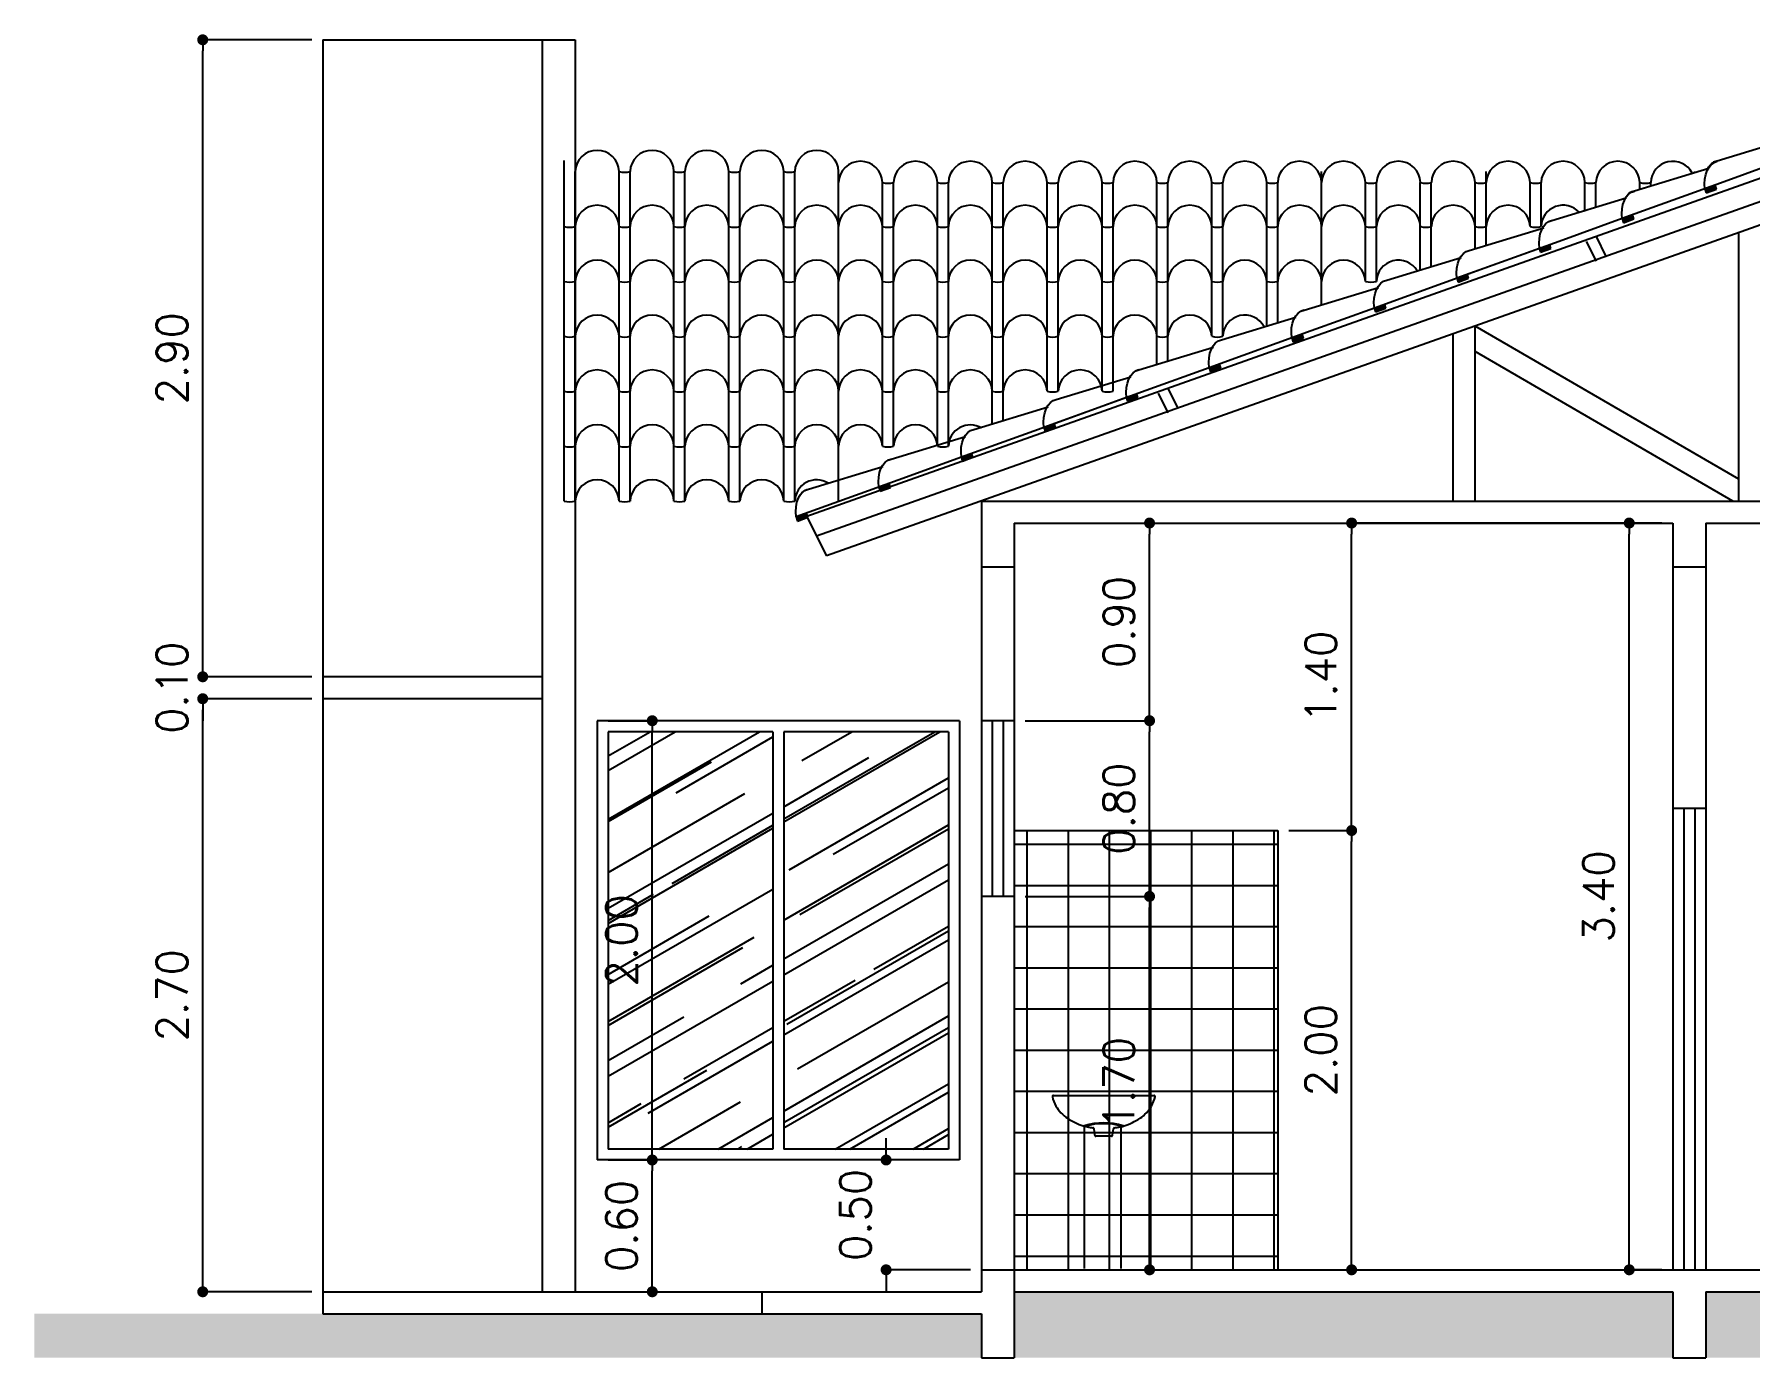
# Model space of a CAD drawing. Extents: x -410.3 to -320, y 119.3 to 190.5.
# Drawn here: x -335.46 to -327.65, y 127.6 to 133.62 of the extents above; entities that cross this region are included whole.
import ezdxf

# ---------------------------------------------------------------- set-up
doc = ezdxf.new("R2010")
doc.units = 0
doc.header["$MEASUREMENT"] = 0
doc.linetypes.add('HIDDEN', pattern=[0.375, 0.25, -0.125])
doc.layers.get('DEFPOINTS').update_dxf_attribs({"linetype": 'CONTINUOUS'})
for name, color, linetype in [('ACESSÓRIO', 2, 'CONTINUOUS'), ('ALVENARIA', 7, 'CONTINUOUS'), ('ALVENARIA1', 44, 'CONTINUOUS'), ('COBERTURA', 6, 'CONTINUOUS'), ('COTA', 1, 'CONTINUOUS'), ('HATCH', 30, 'CONTINUOUS'), ('JAPOR', 142, 'CONTINUOUS')]:
    doc.layers.add(name, color=color, linetype=linetype)
doc.styles.add('SIMPLEX', font='SIMPLEX.SHX')
doc.dimstyles.new('DIM75', dxfattribs={"dimtxt": 0.14, "dimasz": 0.05, "dimexe": 0.02, "dimexo": 0.05, "dimgap": 0.07, "dimtad": 1, "dimzin": 0, "dimdsep": 46, "dimtxsty": 'SIMPLEX', "dimblk1": 'DOT', "dimblk2": 'DOT', "dimsah": 1, "dimcen": 0.09, "dimadec": 0, "dimazin": 0, "dimtfac": 1, "dimtix": 1, "dimtofl": 0, "dimtmove": 2, "dimatfit": 3, "dimldrblk": 'DOT', "dimfxl": 1, "dimtolj": 1, "dimtzin": 0, "dimarcsym": 0})

# ---------------------------------------------------------------- blocks, each defined once
blk = doc.blocks.new('DOT')
at = {"layer": 'ALVENARIA', "color": 0, "linetype": 'ByBlock'}
blk.add_line((-0.5, 0), (-1, 0), dxfattribs=at)
at = {"layer": 'ALVENARIA', "color": 0, "linetype": 'ByBlock', "const_width": 0.5}
blk.add_lwpolyline([(-0.25, 0, 1), (0.25, 0, 1)], format="xyb", close=True, dxfattribs=at)
blk = doc.blocks.new('*D335')
at = {"layer": 'COTA', "color": 0, "linetype": 'ByBlock', "lineweight": -2}
for p, q in [((-330.9464, 129.6998), (-330.3601, 129.6998)), ((-330.3801, 128.0498), (-330.3801, 129.6498)), ((-330.9464, 127.9998), (-330.3601, 127.9998))]:
    blk.add_line(p, q, dxfattribs=at)
at = {"layer": 'DEFPOINTS', "color": 0, "linetype": 'ByBlock'}
for p in [(-330.9964, 129.6998), (-330.3801, 129.6998), (-330.9964, 127.9998)]:
    blk.add_point(p, dxfattribs=at)
at = {"layer": 'COTA', "color": 0, "linetype": 'ByBlock', "lineweight": -2, "xscale": 0.05, "yscale": 0.05, "zscale": 0.05}
for p, rotation in [((-330.3801, 129.6998), 90), ((-330.3801, 127.9998), 270)]:
    blk.add_blockref('DOT', p, dxfattribs=dict(at, rotation=rotation))
at = {"layer": 'COTA', "color": 0, "linetype": 'ByBlock', "insert": (-330.5201, 128.8498), "char_height": 0.14, "attachment_point": 5, "rotation": 90, "style": 'SIMPLEX'}
blk.add_mtext('\\A1;1.70', dxfattribs=at)
blk = doc.blocks.new('*D336')
at = {"layer": 'COTA', "color": 0, "linetype": 'ByBlock', "lineweight": -2}
for p, q in [((-330.9464, 130.4998), (-330.3601, 130.4998)), ((-330.3801, 129.7498), (-330.3801, 130.4498)), ((-330.9464, 129.6998), (-330.3601, 129.6998))]:
    blk.add_line(p, q, dxfattribs=at)
at = {"layer": 'DEFPOINTS', "color": 0, "linetype": 'ByBlock'}
for p in [(-330.9964, 130.4998), (-330.3801, 130.4998), (-330.9964, 129.6998)]:
    blk.add_point(p, dxfattribs=at)
at = {"layer": 'COTA', "color": 0, "linetype": 'ByBlock', "lineweight": -2, "xscale": 0.05, "yscale": 0.05, "zscale": 0.05}
for p, rotation in [((-330.3801, 130.4998), 90), ((-330.3801, 129.6998), 270)]:
    blk.add_blockref('DOT', p, dxfattribs=dict(at, rotation=rotation))
at = {"layer": 'COTA', "color": 0, "linetype": 'ByBlock', "insert": (-330.5201, 130.0998), "char_height": 0.14, "attachment_point": 5, "rotation": 90, "style": 'SIMPLEX'}
blk.add_mtext('\\A1;0.80', dxfattribs=at)
blk = doc.blocks.new('*D337')
at = {"layer": 'COTA', "color": 0, "linetype": 'ByBlock', "lineweight": -2}
for p, q in [((-330.9464, 131.3998), (-330.3601, 131.3998)), ((-330.3801, 130.5498), (-330.3801, 131.3498)), ((-330.9464, 130.4998), (-330.3601, 130.4998))]:
    blk.add_line(p, q, dxfattribs=at)
at = {"layer": 'DEFPOINTS', "color": 0, "linetype": 'ByBlock'}
for p in [(-330.9964, 131.3998), (-330.3801, 131.3998), (-330.9964, 130.4998)]:
    blk.add_point(p, dxfattribs=at)
at = {"layer": 'COTA', "color": 0, "linetype": 'ByBlock', "lineweight": -2, "xscale": 0.05, "yscale": 0.05, "zscale": 0.05}
for p, rotation in [((-330.3801, 131.3998), 90), ((-330.3801, 130.4998), 270)]:
    blk.add_blockref('DOT', p, dxfattribs=dict(at, rotation=rotation))
at = {"layer": 'COTA', "color": 0, "linetype": 'ByBlock', "insert": (-330.5201, 130.9498), "char_height": 0.14, "attachment_point": 5, "rotation": 90, "style": 'SIMPLEX'}
blk.add_mtext('\\A1;0.90', dxfattribs=at)
blk = doc.blocks.new('*D338')
at = {"layer": 'COTA', "color": 0, "linetype": 'ByBlock', "lineweight": -2}
for p, q in [((-328.0464, 131.3998), (-328.215, 131.3998)), ((-328.195, 128.0498), (-328.195, 131.3498)), ((-328.0464, 127.9998), (-328.215, 127.9998))]:
    blk.add_line(p, q, dxfattribs=at)
at = {"layer": 'DEFPOINTS', "color": 0, "linetype": 'ByBlock'}
for p in [(-328.195, 131.3998), (-327.9964, 131.3998), (-327.9964, 127.9998)]:
    blk.add_point(p, dxfattribs=at)
at = {"layer": 'COTA', "color": 0, "linetype": 'ByBlock', "lineweight": -2, "xscale": 0.05, "yscale": 0.05, "zscale": 0.05}
for p, rotation in [((-328.195, 131.3998), 90), ((-328.195, 127.9998), 270)]:
    blk.add_blockref('DOT', p, dxfattribs=dict(at, rotation=rotation))
at = {"layer": 'COTA', "color": 0, "linetype": 'ByBlock', "insert": (-328.335, 129.6998), "char_height": 0.14, "attachment_point": 5, "rotation": 90, "style": 'SIMPLEX'}
blk.add_mtext('\\A1;3.40', dxfattribs=at)
blk = doc.blocks.new('*D362')
at = {"layer": 'COTA', "color": 0, "linetype": 'ByBlock', "lineweight": -2}
for p, q in [((-334.1964, 130.5998), (-334.7131, 130.5998)), ((-334.6931, 127.9498), (-334.6931, 130.5498)), ((-334.1964, 127.8998), (-334.7131, 127.8998))]:
    blk.add_line(p, q, dxfattribs=at)
at = {"layer": 'DEFPOINTS', "color": 0, "linetype": 'ByBlock'}
for p in [(-334.6931, 130.5998), (-334.1464, 130.5998), (-334.1464, 127.8998)]:
    blk.add_point(p, dxfattribs=at)
at = {"layer": 'COTA', "color": 0, "linetype": 'ByBlock', "lineweight": -2, "xscale": 0.05, "yscale": 0.05, "zscale": 0.05}
for p, rotation in [((-334.6931, 130.5998), 90), ((-334.6931, 127.8998), 270)]:
    blk.add_blockref('DOT', p, dxfattribs=dict(at, rotation=rotation))
at = {"layer": 'COTA', "color": 0, "linetype": 'ByBlock', "insert": (-334.8331, 129.2498), "char_height": 0.14, "attachment_point": 5, "rotation": 90, "style": 'SIMPLEX'}
blk.add_mtext('\\A1;2.70', dxfattribs=at)
blk = doc.blocks.new('*D363')
at = {"layer": 'COTA', "color": 0, "linetype": 'ByBlock', "lineweight": -2}
for p, q in [((-334.6931, 130.7498), (-334.6931, 130.7998)), ((-334.1964, 130.6998), (-334.7131, 130.6998)), ((-334.1964, 130.5998), (-334.7131, 130.5998)), ((-334.6931, 130.5498), (-334.6931, 130.4998))]:
    blk.add_line(p, q, dxfattribs=at)
at = {"layer": 'DEFPOINTS', "color": 0, "linetype": 'ByBlock'}
for p in [(-334.6931, 130.6998), (-334.1464, 130.6998), (-334.1464, 130.5998)]:
    blk.add_point(p, dxfattribs=at)
at = {"layer": 'COTA', "color": 0, "linetype": 'ByBlock', "lineweight": -2, "xscale": 0.05, "yscale": 0.05, "zscale": 0.05}
for p, rotation in [((-334.6931, 130.6998), 270), ((-334.6931, 130.5998), 90)]:
    blk.add_blockref('DOT', p, dxfattribs=dict(at, rotation=rotation))
at = {"layer": 'COTA', "color": 0, "linetype": 'ByBlock', "insert": (-334.8331, 130.6498), "char_height": 0.14, "attachment_point": 5, "rotation": 90, "style": 'SIMPLEX'}
blk.add_mtext('\\A1;0.10', dxfattribs=at)
blk = doc.blocks.new('*D364')
at = {"layer": 'COTA', "color": 0, "linetype": 'ByBlock', "lineweight": -2}
for p, q in [((-334.1964, 133.5998), (-334.7131, 133.5998)), ((-334.6931, 130.7498), (-334.6931, 133.5498)), ((-334.1964, 130.6998), (-334.7131, 130.6998))]:
    blk.add_line(p, q, dxfattribs=at)
at = {"layer": 'DEFPOINTS', "color": 0, "linetype": 'ByBlock'}
for p in [(-334.6931, 133.5998), (-334.1464, 133.5998), (-334.1464, 130.6998)]:
    blk.add_point(p, dxfattribs=at)
at = {"layer": 'COTA', "color": 0, "linetype": 'ByBlock', "lineweight": -2, "xscale": 0.05, "yscale": 0.05, "zscale": 0.05}
for p, rotation in [((-334.6931, 133.5998), 90), ((-334.6931, 130.6998), 270)]:
    blk.add_blockref('DOT', p, dxfattribs=dict(at, rotation=rotation))
at = {"layer": 'COTA', "color": 0, "linetype": 'ByBlock', "insert": (-334.8331, 132.1498), "char_height": 0.14, "attachment_point": 5, "rotation": 90, "style": 'SIMPLEX'}
blk.add_mtext('\\A1;2.90', dxfattribs=at)
blk = doc.blocks.new('*D365')
at = {"layer": 'COTA', "color": 0, "linetype": 'ByBlock', "lineweight": -2}
for p, q in [((-332.8464, 128.4998), (-332.6254, 128.4998)), ((-332.6454, 127.9498), (-332.6454, 128.4498)), ((-332.9464, 127.8998), (-332.6254, 127.8998))]:
    blk.add_line(p, q, dxfattribs=at)
at = {"layer": 'DEFPOINTS', "color": 0, "linetype": 'ByBlock'}
for p in [(-332.8964, 128.4998), (-332.6454, 128.4998), (-332.9964, 127.8998)]:
    blk.add_point(p, dxfattribs=at)
at = {"layer": 'COTA', "color": 0, "linetype": 'ByBlock', "lineweight": -2, "xscale": 0.05, "yscale": 0.05, "zscale": 0.05}
for p, rotation in [((-332.6454, 128.4998), 90), ((-332.6454, 127.8998), 270)]:
    blk.add_blockref('DOT', p, dxfattribs=dict(at, rotation=rotation))
at = {"layer": 'COTA', "color": 0, "linetype": 'ByBlock', "insert": (-332.7854, 128.1998), "char_height": 0.14, "attachment_point": 5, "rotation": 90, "style": 'SIMPLEX'}
blk.add_mtext('\\A1;0.60', dxfattribs=at)
blk = doc.blocks.new('*D366')
at = {"layer": 'COTA', "color": 0, "linetype": 'ByBlock', "lineweight": -2}
for p, q in [((-332.8464, 130.4998), (-332.6254, 130.4998)), ((-332.6454, 128.5498), (-332.6454, 130.4498)), ((-332.8464, 128.4998), (-332.6254, 128.4998))]:
    blk.add_line(p, q, dxfattribs=at)
at = {"layer": 'DEFPOINTS', "color": 0, "linetype": 'ByBlock'}
for p in [(-332.8964, 130.4998), (-332.6454, 130.4998), (-332.8964, 128.4998)]:
    blk.add_point(p, dxfattribs=at)
at = {"layer": 'COTA', "color": 0, "linetype": 'ByBlock', "lineweight": -2, "xscale": 0.05, "yscale": 0.05, "zscale": 0.05}
for p, rotation in [((-332.6454, 130.4998), 90), ((-332.6454, 128.4998), 270)]:
    blk.add_blockref('DOT', p, dxfattribs=dict(at, rotation=rotation))
at = {"layer": 'COTA', "color": 0, "linetype": 'ByBlock', "insert": (-332.7854, 129.4998), "char_height": 0.14, "attachment_point": 5, "rotation": 90, "style": 'SIMPLEX'}
blk.add_mtext('\\A1;2.00', dxfattribs=at)
blk = doc.blocks.new('*D367')
at = {"layer": 'COTA', "color": 0, "linetype": 'ByBlock', "lineweight": -2}
for p, q in [((-331.5801, 128.5498), (-331.5801, 128.5998)), ((-331.2964, 128.4998), (-331.6001, 128.4998)), ((-331.1964, 127.9998), (-331.6001, 127.9998)), ((-331.5801, 127.9498), (-331.5801, 127.8998))]:
    blk.add_line(p, q, dxfattribs=at)
at = {"layer": 'DEFPOINTS', "color": 0, "linetype": 'ByBlock'}
for p in [(-331.5801, 128.4998), (-331.2464, 128.4998), (-331.1464, 127.9998)]:
    blk.add_point(p, dxfattribs=at)
at = {"layer": 'COTA', "color": 0, "linetype": 'ByBlock', "lineweight": -2, "xscale": 0.05, "yscale": 0.05, "zscale": 0.05}
for p, rotation in [((-331.5801, 128.4998), 270), ((-331.5801, 127.9998), 90)]:
    blk.add_blockref('DOT', p, dxfattribs=dict(at, rotation=rotation))
at = {"layer": 'COTA', "color": 0, "linetype": 'ByBlock', "insert": (-331.7201, 128.2498), "char_height": 0.14, "attachment_point": 5, "rotation": 90, "style": 'SIMPLEX'}
blk.add_mtext('\\A1;0.50', dxfattribs=at)
blk = doc.blocks.new('*D369')
at = {"layer": 'COTA', "color": 0, "linetype": 'ByBlock', "lineweight": -2}
for p, q in [((-329.7464, 129.9998), (-329.4396, 129.9998)), ((-329.4596, 128.0498), (-329.4596, 129.9498)), ((-329.7464, 127.9998), (-329.4396, 127.9998))]:
    blk.add_line(p, q, dxfattribs=at)
at = {"layer": 'DEFPOINTS', "color": 0, "linetype": 'ByBlock'}
for p in [(-329.7964, 129.9998), (-329.4596, 129.9998), (-329.7964, 127.9998)]:
    blk.add_point(p, dxfattribs=at)
at = {"layer": 'COTA', "color": 0, "linetype": 'ByBlock', "lineweight": -2, "xscale": 0.05, "yscale": 0.05, "zscale": 0.05}
for p, rotation in [((-329.4596, 129.9998), 90), ((-329.4596, 127.9998), 270)]:
    blk.add_blockref('DOT', p, dxfattribs=dict(at, rotation=rotation))
at = {"layer": 'COTA', "color": 0, "linetype": 'ByBlock', "insert": (-329.5996, 128.9998), "char_height": 0.14, "attachment_point": 5, "rotation": 90, "style": 'SIMPLEX'}
blk.add_mtext('\\A1;2.00', dxfattribs=at)
blk = doc.blocks.new('*D370')
at = {"layer": 'COTA', "color": 0, "linetype": 'ByBlock', "lineweight": -2}
for p, q in [((-328.0464, 131.3998), (-329.4796, 131.3998)), ((-329.4596, 130.0498), (-329.4596, 131.3498)), ((-329.7464, 129.9998), (-329.4396, 129.9998))]:
    blk.add_line(p, q, dxfattribs=at)
at = {"layer": 'DEFPOINTS', "color": 0, "linetype": 'ByBlock'}
for p in [(-329.4596, 131.3998), (-327.9964, 131.3998), (-329.7964, 129.9998)]:
    blk.add_point(p, dxfattribs=at)
at = {"layer": 'COTA', "color": 0, "linetype": 'ByBlock', "lineweight": -2, "xscale": 0.05, "yscale": 0.05, "zscale": 0.05}
for p, rotation in [((-329.4596, 131.3998), 90), ((-329.4596, 129.9998), 270)]:
    blk.add_blockref('DOT', p, dxfattribs=dict(at, rotation=rotation))
at = {"layer": 'COTA', "color": 0, "linetype": 'ByBlock', "insert": (-329.5996, 130.6998), "char_height": 0.14, "attachment_point": 5, "rotation": 90, "style": 'SIMPLEX'}
blk.add_mtext('\\A1;1.40', dxfattribs=at)

msp = doc.modelspace()

# ---------------------------------------------------------------- hatches: boundary and pattern name
at = {"layer": 'HATCH', "linetype": 'ByBlock'}
h = msp.add_hatch(dxfattribs=at)
h.set_pattern_fill('NET', color=256, scale=1.5, style=0)
h.paths.add_polyline_path([(-329.7964, 129.9998), (-330.9964, 129.9998), (-330.9964, 129.6998), (-330.9964, 127.9998), (-329.7964, 127.9998)])
h.paths.add_polyline_path([(-330.8202, 128.7929, 4.417327), (-330.8159, 128.7929)], flags=16)
h.paths.add_polyline_path([(-330.6251, 128.6148), (-330.6251, 129.0848), (-330.4151, 129.0848), (-330.4151, 128.6148)], flags=24)
h.paths.add_polyline_path([(-330.6251, 129.8514), (-330.6251, 130.3481), (-330.4151, 130.3481), (-330.4151, 129.8514)], flags=9)
h = msp.add_hatch(dxfattribs=at)
h.set_pattern_fill('EARTH', color=256, scale=0.8, angle=30, style=0)
h.set_pattern_definition([(30, (6.4805, -2.57352), (0.07320508, 0.27320508), [0.2, -0.2]), (30, (6.443, -2.50857), (0.07320508, 0.27320508), [0.2, -0.2]), (30, (6.4055, -2.44362), (0.07320508, 0.27320508), [0.2, -0.2]), (120, (6.41464, -2.40947), (-0.27320508, 0.07320508), [0.2, -0.2]), (120, (6.4796, -2.37197), (-0.27320508, 0.07320508), [0.2, -0.2]), (120, (6.54455, -2.33447), (-0.27320508, 0.07320508), [0.2, -0.2])])
h.paths.add_polyline_path([(-331.1464, 127.7998), (-332.1464, 127.7998), (-334.1464, 127.7998), (-335.4603, 127.7998), (-335.4603, 127.5998), (-331.1464, 127.5998)])
h.paths.add_polyline_path([(-327.9964, 127.8998), (-330.9964, 127.8998), (-330.9964, 127.5998), (-327.9964, 127.5998)])
h.paths.add_polyline_path([(-325.8464, 127.8998), (-327.8464, 127.8998), (-327.8464, 127.5998), (-325.8464, 127.5998)])
h.paths.add_polyline_path([(-321.6964, 127.8998), (-325.6964, 127.8998), (-325.6964, 127.5998), (-321.6964, 127.5998)])
h.paths.add_polyline_path([(-319.9525, 127.7998), (-320.5464, 127.7998), (-321.5464, 127.7998), (-321.5464, 127.5998), (-319.9525, 127.5998)])
at = {"layer": 'JAPOR', "linetype": 'ByBlock'}
h = msp.add_hatch(dxfattribs=at)
h.set_pattern_fill('AR-RROOF', color=256, scale=0.3, angle=30, style=0)
h.paths.add_polyline_path([(-332.0964, 130.4498), (-332.8464, 130.4498), (-332.8464, 128.5498), (-332.0964, 128.5498)])
h.paths.add_polyline_path([(-331.2964, 130.4498), (-332.0464, 130.4498), (-332.0464, 128.5498), (-331.2964, 128.5498)])

# ---------------------------------------------------------------- linework, layer by layer
at = {"layer": 'ACESSÓRIO'}
for p, q in [((-330.8202, 128.7929), (-330.3579, 128.7929)), ((-330.6777, 128.6523), (-330.6777, 128.0054)), ((-330.5104, 128.6523), (-330.5104, 128.0054))]:
    msp.add_line(p, q, dxfattribs=at)
at = {"layer": 'ACESSÓRIO', "linetype": 'HIDDEN'}
for p, q in [((-330.6295, 128.6123), (-330.6329, 128.6419)), ((-330.5485, 128.6123), (-330.5451, 128.6419)), ((-330.5535, 128.6079), (-330.6246, 128.6079))]:
    msp.add_line(p, q, dxfattribs=at)
at = {"layer": 'ACESSÓRIO'}
for centre, radius, start, end in [((-330.818, 128.7884), 0.005, 94.75737, 192.34897), ((-330.6747, 128.8198), 0.1517, 192.34897, 209.46565), ((-330.5034, 128.8198), 0.1517, 330.53435, 347.65103), ((-330.36, 128.7884), 0.005, 347.65103, 85.24263), ((-330.6527, 128.8384), 0.1801, 211.19597, 235.62566), ((-330.5253, 128.8384), 0.1801, 304.37434, 328.80403), ((-330.6142, 128.8947), 0.2483, 235.62566, 254.18016), ((-330.589, 128.9836), 0.3407, 254.18016, 254.71857), ((-330.677, 128.6542), 0.002, 106.63155, 237.93081), ((-330.6756, 128.6565), 0.00472, 237.93081, 316.09878), ((-330.6757, 128.6523), 0.002, 105.6188, 180), ((-330.589, 128.3597), 0.3093, 73.36845, 106.63155), ((-330.589, 128.3597), 0.3053, 74.3812, 105.6188), ((-330.5124, 128.6523), 0.002, 0, 74.3812), ((-330.5025, 128.6565), 0.00472, 223.90122, 302.06919), ((-330.5011, 128.6542), 0.002, 302.06919, 73.36845), ((-330.589, 128.9836), 0.3407, 285.28143, 285.81984), ((-330.5638, 128.8947), 0.2483, 285.81984, 304.37434)]:
    msp.add_arc(centre, radius, start, end, dxfattribs=at)
at = {"layer": 'ACESSÓRIO', "linetype": 'HIDDEN'}
for centre, radius, start, end in [((-330.589, 128.9836), 0.3407, 255.88037, 261.87631), ((-330.6379, 128.6414), 0.005, 6.5198, 81.87631), ((-330.5402, 128.6414), 0.005, 98.12369, 173.4802), ((-330.589, 128.9836), 0.3407, 278.12369, 284.11963), ((-330.6246, 128.6129), 0.005, 186.5198, 270), ((-330.5535, 128.6129), 0.005, 270, 353.4802)]:
    msp.add_arc(centre, radius, start, end, dxfattribs=at)
at = {"layer": 'ALVENARIA', "linetype": 'ByBlock'}
for p, q in [((-331.1464, 131.4998), (-321.5464, 131.4998)), ((-331.1464, 131.4998), (-331.1464, 130.4998)), ((-330.9964, 131.3998), (-327.9964, 131.3998)), ((-330.9964, 131.3998), (-330.9964, 130.4998)), ((-327.8464, 131.3998), (-325.8464, 131.3998)), ((-331.1464, 131.1998), (-330.9964, 131.1998)), ((-327.9964, 131.1998), (-327.8464, 131.1998)), ((-330.9964, 130.4998), (-331.1464, 130.4998)), ((-327.8464, 130.0998), (-327.9964, 130.0998)), ((-330.9964, 129.6998), (-331.1464, 129.6998)), ((-331.1464, 129.6998), (-331.1464, 127.8998)), ((-330.9964, 129.6998), (-330.9964, 127.8998)), ((-331.1464, 127.9998), (-321.5464, 127.9998)), ((-332.1464, 127.8998), (-331.1464, 127.8998)), ((-332.1464, 127.8998), (-332.1464, 127.7998)), ((-330.9964, 127.8998), (-327.9964, 127.8998)), ((-330.9964, 127.8998), (-330.9964, 127.5998)), ((-327.8464, 127.8998), (-325.8464, 127.8998)), ((-332.1464, 127.7998), (-331.1464, 127.7998)), ((-331.1464, 127.7998), (-331.1464, 127.5998)), ((-331.1464, 127.5998), (-330.9964, 127.5998)), ((-327.9964, 127.5998), (-327.8464, 127.5998))]:
    msp.add_line(p, q, dxfattribs=at)
at = {"layer": 'ALVENARIA'}
for p, q in [((-327.9964, 131.3998), (-327.9964, 130.0998)), ((-327.8464, 131.3998), (-327.8464, 130.0998)), ((-327.9964, 127.8998), (-327.9964, 127.5998)), ((-327.8464, 127.8998), (-327.8464, 127.5998))]:
    msp.add_line(p, q, dxfattribs=at)
at = {"layer": 'ALVENARIA1', "linetype": 'ByBlock'}
for p, q in [((-334.1464, 133.5998), (-334.1464, 127.7998)), ((-334.1464, 133.5998), (-334.1464, 127.8998)), ((-334.1464, 133.5998), (-332.9964, 133.5998)), ((-333.1464, 133.5998), (-333.1464, 127.8998)), ((-332.9964, 133.5998), (-332.9964, 127.8998)), ((-333.1464, 130.6998), (-334.1464, 130.6998)), ((-333.1464, 130.5998), (-334.1464, 130.5998)), ((-334.1464, 127.8998), (-332.1464, 127.8998)), ((-334.1464, 127.7998), (-332.1464, 127.7998))]:
    msp.add_line(p, q, dxfattribs=at)
at = {"layer": 'COBERTURA', "linetype": 'ByBlock'}
for p, q in [((-326.3464, 133.4119), (-331.9464, 131.4286)), ((-326.3464, 133.3059), (-331.8973, 131.3399)), ((-326.3464, 133.1998), (-331.8524, 131.2497)), ((-327.795, 133.0483), (-327.4559, 133.1519)), ((-328.1713, 132.9124), (-327.8321, 133.016)), ((-327.908, 132.9929), (-327.8967, 132.9963)), ((-327.7962, 133.0479), (-327.811, 133.0426)), ((-327.4751, 133.0575), (-327.7622, 132.9539)), ((-327.7622, 132.9539), (-328.2275, 132.7859)), ((-328.1713, 132.9124), (-328.0966, 132.9353)), ((-327.8513, 132.9217), (-327.8445, 132.9029)), ((-327.8445, 132.9029), (-327.7975, 132.9199)), ((-327.7975, 132.9199), (-327.8043, 132.9387)), ((-328.5475, 132.7766), (-328.2084, 132.8802)), ((-328.2135, 132.8786), (-328.2084, 132.8802)), ((-328.5487, 132.7763), (-328.5635, 132.7709)), ((-328.2275, 132.7859), (-328.5147, 132.6822)), ((-328.4233, 132.8146), (-328.3967, 132.8227)), ((-328.2275, 132.7859), (-328.2207, 132.7671)), ((-328.2207, 132.7671), (-328.1737, 132.7841)), ((-328.1737, 132.7841), (-328.1805, 132.8029)), ((-328.1737, 132.7841), (-328.1805, 132.8029)), ((-328.5147, 132.6822), (-328.98, 132.5142)), ((-328.9237, 132.6408), (-328.5846, 132.7444)), ((-328.391, 132.6811), (-328.3464, 132.5924)), ((-328.3464, 132.7036), (-328.301, 132.6136)), ((-327.6964, 131.4998), (-327.6964, 132.7216)), ((-327.6964, 131.4998), (-327.6964, 132.7216)), ((-329.3, 132.505), (-328.9608, 132.6086)), ((-328.6038, 132.6501), (-328.8909, 132.5464)), ((-328.6057, 132.6519), (-328.5989, 132.6331)), ((-328.5989, 132.6331), (-328.5519, 132.6502)), ((-328.5519, 132.6502), (-328.5587, 132.669)), ((-328.8909, 132.5464), (-329.3562, 132.3784)), ((-328.927, 132.5141), (-328.9339, 132.5329)), ((-328.9809, 132.5158), (-328.974, 132.497)), ((-328.974, 132.497), (-328.927, 132.5141)), ((-328.8964, 131.4998), (-328.8964, 132.2966)), ((-327.6964, 131.5998), (-328.8964, 132.2966)), ((-328.8964, 131.4998), (-328.8964, 132.2966)), ((-327.6964, 131.5998), (-328.8964, 132.2966)), ((-328.9964, 131.4998), (-328.9964, 132.2612)), ((-328.9964, 131.4998), (-328.9964, 132.2612)), ((-327.7233, 131.4998), (-328.8964, 132.181)), ((-327.7233, 131.4998), (-328.8964, 132.181)), ((-330.341, 131.9905), (-330.2964, 131.9018)), ((-330.2964, 132.013), (-330.251, 131.923)), ((-331.9396, 131.4248), (-331.8524, 131.2497))]:
    msp.add_line(p, q, dxfattribs=at)
at = {"layer": 'COBERTURA'}
for p, q in [((-333.0465, 132.7498), (-333.0465, 133.0498)), ((-332.9964, 132.7498), (-332.9964, 132.9998)), ((-332.7965, 132.7498), (-332.7965, 132.9998)), ((-332.7464, 132.7498), (-332.7464, 132.9998)), ((-332.5465, 132.7498), (-332.5465, 132.9998)), ((-332.4964, 132.7498), (-332.4964, 132.9998)), ((-332.2965, 132.7498), (-332.2965, 132.9998)), ((-332.2464, 132.7498), (-332.2464, 132.9998)), ((-332.0465, 132.7498), (-332.0465, 132.9998)), ((-331.9964, 132.7498), (-331.9964, 132.9998)), ((-331.7965, 132.7498), (-331.7965, 132.9998)), ((-331.7965, 132.9498), (-331.7965, 132.9998)), ((-331.7965, 132.7498), (-331.7965, 132.9998)), ((-329.5966, 132.7498), (-329.5966, 132.9998)), ((-329.5966, 132.7498), (-329.5966, 132.9998)), ((-328.8466, 132.7498), (-328.8466, 132.9998)), ((-327.8967, 132.9963), (-327.8967, 132.9998)), ((-331.5966, 132.7498), (-331.5966, 132.9498)), ((-331.5465, 132.7498), (-331.5465, 132.9498)), ((-331.3466, 132.7498), (-331.3466, 132.9498)), ((-331.2965, 132.7498), (-331.2965, 132.9498)), ((-331.0966, 132.7498), (-331.0966, 132.9498)), ((-331.0465, 132.7498), (-331.0465, 132.9498)), ((-330.8466, 132.7498), (-330.8466, 132.9498)), ((-330.7965, 132.7498), (-330.7965, 132.9498)), ((-330.5966, 132.7498), (-330.5966, 132.9498)), ((-330.5465, 132.7498), (-330.5465, 132.9498)), ((-330.3466, 132.7498), (-330.3466, 132.9498)), ((-330.2965, 132.7498), (-330.2965, 132.9498)), ((-330.0966, 132.7498), (-330.0966, 132.9498)), ((-330.0465, 132.7498), (-330.0465, 132.9498)), ((-329.8466, 132.7498), (-329.8466, 132.9498)), ((-329.7965, 132.7498), (-329.7965, 132.9498)), ((-329.3967, 132.7498), (-329.3967, 132.9498)), ((-329.3466, 132.7498), (-329.3466, 132.9498)), ((-329.1467, 132.7498), (-329.1467, 132.9498)), ((-329.0966, 132.5671), (-329.0966, 132.9498)), ((-328.8967, 132.7498), (-328.8967, 132.9498)), ((-328.6467, 132.7498), (-328.6467, 132.9498)), ((-328.5966, 132.7498), (-328.5966, 132.9498)), ((-328.3967, 132.8227), (-328.3967, 132.9498)), ((-328.3466, 132.838), (-328.3466, 132.9498)), ((-328.1467, 132.92), (-328.1467, 132.9498)), ((-328.0966, 132.9353), (-328.0966, 132.9498)), ((-333.0465, 132.4998), (-333.0465, 132.7498)), ((-332.9964, 132.4998), (-332.9964, 132.7498)), ((-332.7965, 132.4998), (-332.7965, 132.7498)), ((-332.7464, 132.4998), (-332.7464, 132.7498)), ((-332.5465, 132.4998), (-332.5465, 132.7498)), ((-332.4964, 132.4998), (-332.4964, 132.7498)), ((-332.2965, 132.4998), (-332.2965, 132.7498)), ((-332.2464, 132.4998), (-332.2464, 132.7498)), ((-332.0465, 132.4998), (-332.0465, 132.7498)), ((-331.9964, 132.4998), (-331.9964, 132.7498)), ((-331.7965, 132.4998), (-331.7965, 132.7498)), ((-331.7965, 132.4998), (-331.7965, 132.7498)), ((-331.5966, 132.4998), (-331.5966, 132.7498)), ((-331.5465, 132.4998), (-331.5465, 132.7498)), ((-331.3466, 132.4998), (-331.3466, 132.7498)), ((-331.2965, 132.4998), (-331.2965, 132.7498)), ((-331.0966, 132.4998), (-331.0966, 132.7498)), ((-331.0465, 132.4998), (-331.0465, 132.7498)), ((-330.8466, 132.4998), (-330.8466, 132.7498)), ((-330.7965, 132.4998), (-330.7965, 132.7498)), ((-330.5966, 132.4998), (-330.5966, 132.7498)), ((-330.5465, 132.4998), (-330.5465, 132.7498)), ((-330.3466, 132.4998), (-330.3466, 132.7498)), ((-330.2965, 132.4998), (-330.2965, 132.7498)), ((-330.0966, 132.4998), (-330.0966, 132.7498)), ((-330.0465, 132.4998), (-330.0465, 132.7498)), ((-329.8466, 132.4998), (-329.8466, 132.7498)), ((-329.7965, 132.4998), (-329.7965, 132.7498)), ((-329.5966, 132.4998), (-329.5966, 132.7498)), ((-329.5966, 132.4998), (-329.5966, 132.7498)), ((-329.3967, 132.4998), (-329.3967, 132.7498)), ((-329.3466, 132.4998), (-329.3466, 132.7498)), ((-329.1467, 132.5518), (-329.1467, 132.7498)), ((-328.8967, 132.6485), (-328.8967, 132.7498)), ((-328.8466, 132.6644), (-328.8466, 132.7498)), ((-333.0465, 132.2498), (-333.0465, 132.4998)), ((-332.9964, 132.2498), (-332.9964, 132.4998)), ((-332.7965, 132.2498), (-332.7965, 132.4998)), ((-332.7464, 132.2498), (-332.7464, 132.4998)), ((-332.5465, 132.2498), (-332.5465, 132.4998)), ((-332.4964, 132.2498), (-332.4964, 132.4998)), ((-332.2965, 132.2498), (-332.2965, 132.4998)), ((-332.2464, 132.2498), (-332.2464, 132.4998)), ((-332.0465, 132.2498), (-332.0465, 132.4998)), ((-331.9964, 132.2498), (-331.9964, 132.4998)), ((-331.7965, 132.2498), (-331.7965, 132.4998)), ((-331.7965, 132.2498), (-331.7965, 132.4998)), ((-331.5966, 132.2498), (-331.5966, 132.4998)), ((-331.5465, 132.2498), (-331.5465, 132.4998)), ((-331.3466, 132.2498), (-331.3466, 132.4998)), ((-331.2965, 132.2498), (-331.2965, 132.4998)), ((-331.0966, 132.2498), (-331.0966, 132.4998)), ((-331.0465, 132.2498), (-331.0465, 132.4998)), ((-330.8466, 132.2498), (-330.8466, 132.4998)), ((-330.7965, 132.2498), (-330.7965, 132.4998)), ((-330.5966, 132.2498), (-330.5966, 132.4998)), ((-330.5465, 132.2498), (-330.5465, 132.4998)), ((-330.3466, 132.1226), (-330.3466, 132.4998)), ((-330.2965, 132.1405), (-330.2965, 132.4998)), ((-330.0966, 132.2498), (-330.0966, 132.4998)), ((-330.0465, 132.2498), (-330.0465, 132.4998)), ((-329.8466, 132.2962), (-329.8466, 132.4998)), ((-329.7965, 132.3115), (-329.7965, 132.4998)), ((-329.6762, 132.3692), (-329.3371, 132.4728)), ((-329.5966, 132.3935), (-329.5966, 132.4998)), ((-329.6774, 132.3688), (-329.6922, 132.3634)), ((-329.3562, 132.3784), (-329.6434, 132.2747)), ((-329.3574, 132.38), (-329.3506, 132.3612)), ((-329.3506, 132.3612), (-329.3036, 132.3782)), ((-329.3036, 132.3782), (-329.3104, 132.397)), ((-330.0524, 132.2333), (-329.7133, 132.3369)), ((-333.0465, 131.9998), (-333.0465, 132.2498)), ((-332.9964, 131.9998), (-332.9964, 132.2498)), ((-332.7965, 131.9998), (-332.7965, 132.2498)), ((-332.7464, 131.9998), (-332.7464, 132.2498)), ((-332.5465, 131.9998), (-332.5465, 132.2498)), ((-332.4964, 131.9998), (-332.4964, 132.2498)), ((-332.2965, 131.9998), (-332.2965, 132.2498)), ((-332.2464, 131.9998), (-332.2464, 132.2498)), ((-332.0465, 131.9998), (-332.0465, 132.2498)), ((-331.9964, 131.9998), (-331.9964, 132.2498)), ((-331.7965, 131.9998), (-331.7965, 132.2498)), ((-331.7965, 131.9998), (-331.7965, 132.2498)), ((-331.5966, 131.9998), (-331.5966, 132.2498)), ((-331.5465, 131.9998), (-331.5465, 132.2498)), ((-331.3466, 131.9998), (-331.3466, 132.2498)), ((-331.2965, 131.9998), (-331.2965, 132.2498)), ((-331.0966, 131.9998), (-331.0966, 132.2498)), ((-331.0465, 131.9998), (-331.0465, 132.2498)), ((-330.8466, 131.9998), (-330.8466, 132.2498)), ((-330.7965, 131.9998), (-330.7965, 132.2498)), ((-330.5966, 131.9998), (-330.5966, 132.2498)), ((-330.5465, 131.9998), (-330.5465, 132.2498)), ((-329.6434, 132.2747), (-330.1087, 132.1068)), ((-329.7325, 132.2426), (-329.7257, 132.2238)), ((-329.7257, 132.2238), (-329.6787, 132.2408)), ((-329.6787, 132.2408), (-329.6855, 132.2596)), ((-330.4287, 132.0975), (-330.0895, 132.2011)), ((-330.8049, 131.9617), (-330.4658, 132.0653)), ((-330.4298, 132.0972), (-330.4447, 132.0918)), ((-330.1087, 132.1068), (-330.3959, 132.0031)), ((-330.1087, 132.1068), (-330.1019, 132.088)), ((-330.1019, 132.088), (-330.0549, 132.105)), ((-330.0549, 132.105), (-330.0617, 132.1238)), ((-333.0465, 131.7498), (-333.0465, 131.9998)), ((-332.9964, 131.7498), (-332.9964, 131.9998)), ((-332.7965, 131.7498), (-332.7965, 131.9998)), ((-332.7464, 131.7498), (-332.7464, 131.9998)), ((-332.5465, 131.7498), (-332.5465, 131.9998)), ((-332.4964, 131.7498), (-332.4964, 131.9998)), ((-332.2965, 131.7498), (-332.2965, 131.9998)), ((-332.2464, 131.7498), (-332.2464, 131.9998)), ((-332.0465, 131.7498), (-332.0465, 131.9998)), ((-331.9964, 131.7498), (-331.9964, 131.9998)), ((-331.7965, 131.7498), (-331.7965, 131.9998)), ((-331.7965, 131.7498), (-331.7965, 131.9998)), ((-331.5966, 131.7498), (-331.5966, 131.9998)), ((-331.5465, 131.7498), (-331.5465, 131.9998)), ((-331.3466, 131.7498), (-331.3466, 131.9998)), ((-331.2965, 131.7498), (-331.2965, 131.9998)), ((-331.0966, 131.8501), (-331.0966, 131.9998)), ((-331.0465, 131.867), (-331.0465, 131.9998)), ((-330.3959, 132.0031), (-330.8612, 131.8351)), ((-330.433, 131.9711), (-330.4399, 131.9899)), ((-331.1811, 131.8259), (-330.842, 131.9295)), ((-330.4849, 131.9709), (-330.7721, 131.8673)), ((-330.4869, 131.9728), (-330.48, 131.954)), ((-330.48, 131.954), (-330.433, 131.9711)), ((-330.7721, 131.8673), (-331.2374, 131.6993)), ((-330.862, 131.8367), (-330.8552, 131.8179)), ((-330.8552, 131.8179), (-330.8082, 131.835)), ((-330.8082, 131.835), (-330.815, 131.8538)), ((-333.0465, 131.4998), (-333.0465, 131.7498)), ((-332.9964, 131.4998), (-332.9964, 131.7498)), ((-332.7965, 131.4998), (-332.7965, 131.7498)), ((-332.7464, 131.4998), (-332.7464, 131.7498)), ((-332.5465, 131.4998), (-332.5465, 131.7498)), ((-332.4964, 131.4998), (-332.4964, 131.7498)), ((-332.2965, 131.4998), (-332.2965, 131.7498)), ((-332.2464, 131.4998), (-332.2464, 131.7498)), ((-332.0465, 131.4998), (-332.0465, 131.7498)), ((-331.9964, 131.4998), (-331.9964, 131.7498)), ((-331.7965, 131.4998), (-331.7965, 131.7498)), ((-331.5574, 131.69), (-331.2183, 131.7936)), ((-331.5585, 131.6897), (-331.5734, 131.6843)), ((-331.2374, 131.6993), (-331.5246, 131.5956)), ((-331.2386, 131.7009), (-331.2317, 131.6821)), ((-331.2317, 131.6821), (-331.1847, 131.6991)), ((-331.1847, 131.6991), (-331.1916, 131.7179)), ((-331.5246, 131.5956), (-331.9899, 131.4277)), ((-331.9336, 131.5542), (-331.5945, 131.6578)), ((-331.6136, 131.5635), (-331.6068, 131.5447)), ((-331.6068, 131.5447), (-331.5598, 131.5617)), ((-331.5598, 131.5617), (-331.5666, 131.5805)), ((-331.9361, 131.4259), (-331.9429, 131.4447)), ((-331.9899, 131.4277), (-331.9831, 131.4088)), ((-331.9831, 131.4088), (-331.9361, 131.4259))]:
    msp.add_line(p, q, dxfattribs=at)
for centre, start, end in [((-332.8964, 132.9966), 1.82722, 178.17278), ((-332.6464, 132.9966), 1.82722, 178.17278), ((-332.3964, 132.9966), 1.82722, 178.17278), ((-332.1464, 132.9966), 1.82722, 178.17278), ((-331.8964, 132.9966), 1.82722, 178.17278), ((-332.7714, 133.0966), 255.4924, 284.5076), ((-332.5214, 133.0966), 255.4924, 284.5076), ((-332.2714, 133.0966), 255.4924, 284.5076), ((-332.0214, 133.0966), 255.4924, 284.5076), ((-331.6965, 132.9466), 1.82722, 178.17278), ((-331.4465, 132.9466), 1.82722, 178.17278), ((-331.1965, 132.9466), 1.82722, 178.17278), ((-330.9465, 132.9466), 1.82722, 178.17278), ((-330.6965, 132.9466), 1.82722, 178.17278), ((-330.4465, 132.9466), 1.82722, 178.17278), ((-330.1965, 132.9466), 1.82722, 178.17278), ((-329.9465, 132.9466), 1.82722, 178.17278), ((-329.6965, 132.9466), 1.82722, 178.17278), ((-329.4966, 132.9466), 1.82722, 178.17278), ((-329.2466, 132.9466), 1.82722, 178.17278), ((-328.9966, 132.9466), 1.82722, 178.17278), ((-328.7466, 132.9466), 1.82722, 178.17278), ((-328.4966, 132.9466), 1.82722, 178.17278), ((-328.2466, 132.9466), 1.82722, 178.17278), ((-327.9966, 132.9466), 27.57524, 178.17278), ((-331.5715, 133.0466), 255.4924, 284.5076), ((-331.3215, 133.0466), 255.4924, 284.5076), ((-331.0715, 133.0466), 255.4924, 284.5076), ((-330.8215, 133.0466), 255.4924, 284.5076), ((-330.5715, 133.0466), 255.4924, 284.5076), ((-330.3215, 133.0466), 255.4924, 284.5076), ((-330.0715, 133.0466), 255.4924, 284.5076), ((-329.8215, 133.0466), 255.4924, 284.5076), ((-329.3716, 133.0466), 255.4924, 284.5076), ((-329.1216, 133.0466), 255.4924, 284.5076), ((-328.8716, 133.0466), 255.4924, 284.5076), ((-328.6216, 133.0466), 255.4924, 284.5076), ((-328.3716, 133.0466), 255.4924, 284.5076), ((-328.1216, 133.0466), 255.4924, 284.5076), ((-332.8964, 132.7466), 1.82722, 178.17278), ((-332.6464, 132.7466), 1.82722, 178.17278), ((-332.3964, 132.7466), 1.82722, 178.17278), ((-332.1464, 132.7466), 1.82722, 178.17278), ((-331.8964, 132.7466), 1.82722, 178.17278), ((-331.6965, 132.7466), 1.82722, 178.17278), ((-331.4465, 132.7466), 1.82722, 178.17278), ((-331.1965, 132.7466), 1.82722, 178.17278), ((-330.9465, 132.7466), 1.82722, 178.17278), ((-330.6965, 132.7466), 1.82722, 178.17278), ((-330.4465, 132.7466), 1.82722, 178.17278), ((-330.1965, 132.7466), 1.82722, 178.17278), ((-329.9465, 132.7466), 1.82722, 178.17278), ((-329.6965, 132.7466), 1.82722, 178.17278), ((-329.4966, 132.7466), 1.82722, 178.17278), ((-329.2466, 132.7466), 1.82722, 178.17278), ((-328.9966, 132.7466), 1.82722, 178.17278), ((-328.7466, 132.7466), 1.82722, 178.17278), ((-328.4966, 132.7466), 42.8313, 178.17278), ((-333.0214, 132.8466), 255.4924, 284.5076), ((-332.7714, 132.8466), 255.4924, 284.5076), ((-332.5214, 132.8466), 255.4924, 284.5076), ((-332.2714, 132.8466), 255.4924, 284.5076), ((-332.0214, 132.8466), 255.4924, 284.5076), ((-331.5715, 132.8466), 255.4924, 284.5076), ((-331.3215, 132.8466), 255.4924, 284.5076), ((-331.0715, 132.8466), 255.4924, 284.5076), ((-330.8215, 132.8466), 255.4924, 284.5076), ((-330.5715, 132.8466), 255.4924, 284.5076), ((-330.3215, 132.8466), 255.4924, 284.5076), ((-330.0715, 132.8466), 255.4924, 284.5076), ((-329.8215, 132.8466), 255.4924, 284.5076), ((-329.3716, 132.8466), 255.4924, 284.5076), ((-329.1216, 132.8466), 255.4924, 284.5076), ((-328.8716, 132.8466), 255.4924, 284.5076), ((-328.6216, 132.8466), 255.4924, 284.5076), ((-332.8964, 132.4966), 1.82722, 178.17278), ((-332.6464, 132.4966), 1.82722, 178.17278), ((-332.3964, 132.4966), 1.82722, 178.17278), ((-332.1464, 132.4966), 1.82722, 178.17278), ((-331.8964, 132.4966), 1.82722, 178.17278), ((-331.6965, 132.4966), 1.82722, 178.17278), ((-331.4465, 132.4966), 1.82722, 178.17278), ((-331.1965, 132.4966), 1.82722, 178.17278), ((-330.9465, 132.4966), 1.82722, 178.17278), ((-330.6965, 132.4966), 1.82722, 178.17278), ((-330.4465, 132.4966), 1.82722, 178.17278), ((-330.1965, 132.4966), 1.82722, 178.17278), ((-329.9465, 132.4966), 1.82722, 178.17278), ((-329.6965, 132.4966), 1.82722, 178.17278), ((-329.4966, 132.4966), 1.82722, 178.17278), ((-329.2466, 132.4966), 30.64553, 178.17278), ((-333.0214, 132.5966), 255.4924, 284.5076), ((-332.7714, 132.5966), 255.4924, 284.5076), ((-332.5214, 132.5966), 255.4924, 284.5076), ((-332.2714, 132.5966), 255.4924, 284.5076), ((-332.0214, 132.5966), 255.4924, 284.5076), ((-331.5715, 132.5966), 255.4924, 284.5076), ((-331.3215, 132.5966), 255.4924, 284.5076), ((-331.0715, 132.5966), 255.4924, 284.5076), ((-330.8215, 132.5966), 255.4924, 284.5076), ((-330.5715, 132.5966), 255.4924, 284.5076), ((-330.3215, 132.5966), 255.4924, 284.5076), ((-330.0715, 132.5966), 255.4924, 284.5076), ((-329.8215, 132.5966), 255.4924, 284.5076), ((-329.3716, 132.5966), 255.4924, 284.5076), ((-332.8964, 132.2466), 1.82722, 178.17278), ((-332.6464, 132.2466), 1.82722, 178.17278), ((-332.3964, 132.2466), 1.82722, 178.17278), ((-332.1464, 132.2466), 1.82722, 178.17278), ((-331.8964, 132.2466), 1.82722, 178.17278), ((-331.6965, 132.2466), 1.82722, 178.17278), ((-331.4465, 132.2466), 1.82722, 178.17278), ((-331.1965, 132.2466), 1.82722, 178.17278), ((-330.9465, 132.2466), 1.82722, 178.17278), ((-330.6965, 132.2466), 1.82722, 178.17278), ((-330.4465, 132.2466), 1.82722, 178.17278), ((-330.1965, 132.2466), 1.82722, 178.17278), ((-329.9465, 132.2466), 27.51525, 178.17278), ((-333.0214, 132.3466), 255.4924, 284.5076), ((-332.7714, 132.3466), 255.4924, 284.5076), ((-332.5214, 132.3466), 255.4924, 284.5076), ((-332.2714, 132.3466), 255.4924, 284.5076), ((-332.0214, 132.3466), 255.4924, 284.5076), ((-331.5715, 132.3466), 255.4924, 284.5076), ((-331.3215, 132.3466), 255.4924, 284.5076), ((-331.0715, 132.3466), 255.4924, 284.5076), ((-330.8215, 132.3466), 255.4924, 284.5076), ((-330.5715, 132.3466), 255.4924, 284.5076), ((-330.3215, 132.3466), 255.4924, 284.5076), ((-330.0715, 132.3466), 255.4924, 284.5076), ((-332.8964, 131.9966), 1.82722, 178.17278), ((-332.6464, 131.9966), 1.82722, 178.17278), ((-332.3964, 131.9966), 1.82722, 178.17278), ((-332.1464, 131.9966), 1.82722, 178.17278), ((-331.8964, 131.9966), 1.82722, 178.17278), ((-331.6965, 131.9966), 1.82722, 178.17278), ((-331.4465, 131.9966), 1.82722, 178.17278), ((-331.1965, 131.9966), 1.82722, 178.17278), ((-330.9465, 131.9966), 1.82722, 178.17278), ((-330.6965, 131.9966), 1.82722, 178.17278), ((-333.0214, 132.0966), 255.4924, 284.5076), ((-332.7714, 132.0966), 255.4924, 284.5076), ((-332.5214, 132.0966), 255.4924, 284.5076), ((-332.2714, 132.0966), 255.4924, 284.5076), ((-332.0214, 132.0966), 255.4924, 284.5076), ((-331.5715, 132.0966), 255.4924, 284.5076), ((-331.3215, 132.0966), 255.4924, 284.5076), ((-331.0715, 132.0966), 255.4924, 284.5076), ((-330.8215, 132.0966), 255.4924, 284.5076), ((-330.5715, 132.0966), 255.4924, 284.5076), ((-332.8964, 131.7466), 1.82722, 178.17278), ((-332.6464, 131.7466), 1.82722, 178.17278), ((-332.3964, 131.7466), 1.82722, 178.17278), ((-332.1464, 131.7466), 1.82722, 178.17278), ((-331.8964, 131.7466), 1.82722, 178.17278), ((-331.6965, 131.7466), 1.82722, 178.17278), ((-331.4465, 131.7466), 1.82722, 178.17278), ((-331.1965, 131.7466), 59.16804, 178.17278), ((-333.0214, 131.8466), 255.4924, 284.5076), ((-332.7714, 131.8466), 255.4924, 284.5076), ((-332.5214, 131.8466), 255.4924, 284.5076), ((-332.2714, 131.8466), 255.4924, 284.5076), ((-332.0214, 131.8466), 255.4924, 284.5076), ((-331.5715, 131.8466), 255.4924, 284.5076), ((-331.3215, 131.8466), 255.4924, 284.5076), ((-332.8964, 131.4966), 1.82722, 178.17278), ((-332.6464, 131.4966), 1.82722, 178.17278), ((-332.3964, 131.4966), 1.82722, 178.17278), ((-332.1464, 131.4966), 1.82722, 178.17278), ((-331.8964, 131.4966), 58.27724, 178.17278), ((-333.0214, 131.5966), 255.4924, 284.5076), ((-332.7714, 131.5966), 255.4924, 284.5076), ((-332.5214, 131.5966), 255.4924, 284.5076), ((-332.2714, 131.5966), 255.4924, 284.5076), ((-332.0214, 131.5966), 255.4924, 284.5076)]:
    msp.add_arc(centre, 0.1, start, end, dxfattribs=at)
at = {"layer": 'COBERTURA', "linetype": 'ByBlock', "extrusion": (0, 0, -1)}
for centre, start_param in [((-327.7755, 132.9281), -1.547444), ((-327.7767, 132.9297), -0.688062), ((-328.1527, 132.792), -1.547444), ((-328.1529, 132.7939), -0.688062), ((-328.5292, 132.658), -1.547444), ((-328.9054, 132.5224), -1.547444)]:
    msp.add_ellipse(centre, major_axis=(-0.0174, 0.1187), ratio=0.625, start_param=start_param, end_param=-0.012192, dxfattribs=at)
at = {"layer": 'COBERTURA', "extrusion": (0, 0, -1)}
for centre, start_param in [((-329.2816, 132.3864), -1.547444), ((-329.6579, 132.2506), -1.547444), ((-330.0341, 132.1147), -1.54623), ((-330.4103, 131.9789), -1.547444), ((-330.7866, 131.8432), -1.547444), ((-331.1628, 131.7073), -1.547444), ((-331.539, 131.5715), -1.547444), ((-331.9153, 131.4356), -1.54623), ((-331.9153, 131.4356), -0.911212)]:
    msp.add_ellipse(centre, major_axis=(-0.0174, 0.1187), ratio=0.625, start_param=start_param, end_param=-0.012192, dxfattribs=at)
at = {"layer": 'COBERTURA', "linetype": 'ByBlock'}
for points in [[(-327.8043, 132.9387), (-327.7975, 132.9199), (-327.8513, 132.9216), (-327.8445, 132.9029)], [(-328.1805, 132.8029), (-328.1737, 132.7841), (-328.2275, 132.7858), (-328.2207, 132.7671)], [(-328.5587, 132.6689), (-328.5519, 132.6502), (-328.6057, 132.6519), (-328.5989, 132.6331)], [(-328.9338, 132.5328), (-328.927, 132.5141), (-328.9808, 132.5158), (-328.974, 132.497)]]:
    msp.add_solid(points, dxfattribs=at)
at = {"layer": 'COBERTURA'}
for points in [[(-329.3104, 132.397), (-329.3036, 132.3782), (-329.3574, 132.3799), (-329.3506, 132.3612)], [(-329.6854, 132.2596), (-329.6787, 132.2408), (-329.7325, 132.2425), (-329.7257, 132.2238)], [(-330.0617, 132.1237), (-330.0549, 132.105), (-330.1087, 132.1067), (-330.1019, 132.088)], [(-330.4398, 131.9898), (-330.433, 131.9711), (-330.4868, 131.9728), (-330.48, 131.954)], [(-330.815, 131.8537), (-330.8082, 131.835), (-330.862, 131.8367), (-330.8552, 131.8179)], [(-331.1915, 131.7178), (-331.1847, 131.6991), (-331.2385, 131.7008), (-331.2317, 131.6821)], [(-331.5666, 131.5805), (-331.5598, 131.5617), (-331.6136, 131.5634), (-331.6068, 131.5447)], [(-331.9429, 131.4446), (-331.9361, 131.4259), (-331.9899, 131.4276), (-331.9831, 131.4088)]]:
    msp.add_solid(points, dxfattribs=at)
at = {"layer": 'HATCH', "linetype": 'ByBlock'}
for p, q in [((-330.9964, 129.9998), (-329.7964, 129.9998)), ((-329.7964, 129.9998), (-329.7964, 127.9998))]:
    msp.add_line(p, q, dxfattribs=at)
at = {"layer": 'JAPOR', "linetype": 'ByBlock'}
for p, q in [((-331.2464, 130.4998), (-332.8964, 130.4998)), ((-332.8964, 130.4998), (-332.8964, 128.4998)), ((-331.2464, 130.4998), (-331.2464, 128.4998)), ((-331.1464, 130.4998), (-331.1464, 129.6998)), ((-331.0964, 130.4998), (-331.0964, 129.6998)), ((-331.0464, 130.4998), (-331.0464, 129.6998)), ((-330.9964, 130.4998), (-330.9964, 129.6998)), ((-332.8464, 130.4498), (-332.8464, 128.5498)), ((-332.0964, 130.4498), (-332.8464, 130.4498)), ((-332.0964, 130.4498), (-332.0964, 128.5498)), ((-331.2964, 130.4498), (-332.0464, 130.4498)), ((-332.0464, 130.4498), (-332.0464, 128.5498)), ((-331.2964, 130.4498), (-331.2964, 128.5498)), ((-327.9964, 130.0998), (-327.9964, 127.9998)), ((-327.9464, 130.0998), (-327.9464, 127.9998)), ((-327.8964, 130.0998), (-327.8964, 127.9998)), ((-327.8464, 130.0998), (-327.8464, 127.9998)), ((-332.0964, 128.5498), (-332.8464, 128.5498)), ((-331.2964, 128.5498), (-332.0464, 128.5498)), ((-331.2464, 128.4998), (-332.8964, 128.4998))]:
    msp.add_line(p, q, dxfattribs=at)

# ---------------------------------------------------------------- dimensions: what is measured, and where the dimension line sits
at = {"layer": 'COTA', "linetype": 'ByBlock'}
for base, p1, p2, picture, middle in [((-334.6931, 133.5998), (-334.1464, 130.6998), (-334.1464, 133.5998), '*D364', (-334.8331, 132.1498)), ((-330.3801, 131.3998), (-330.9964, 130.4998), (-330.9964, 131.3998), '*D337', (-330.5201, 130.9498)), ((-329.4596, 131.3998), (-329.7964, 129.9998), (-327.9964, 131.3998), '*D370', (-329.5996, 130.6998)), ((-328.195, 131.3998), (-327.9964, 127.9998), (-327.9964, 131.3998), '*D338', (-328.335, 129.6998)), ((-334.6931, 130.6998), (-334.1464, 130.5998), (-334.1464, 130.6998), '*D363', (-334.8331, 130.6498)), ((-334.6931, 130.5998), (-334.1464, 127.8998), (-334.1464, 130.5998), '*D362', (-334.8331, 129.2498)), ((-332.6454, 130.4998), (-332.8964, 128.4998), (-332.8964, 130.4998), '*D366', (-332.7854, 129.4998)), ((-330.3801, 130.4998), (-330.9964, 129.6998), (-330.9964, 130.4998), '*D336', (-330.5201, 130.0998)), ((-329.4596, 129.9998), (-329.7964, 127.9998), (-329.7964, 129.9998), '*D369', (-329.5996, 128.9998)), ((-330.3801, 129.6998), (-330.9964, 127.9998), (-330.9964, 129.6998), '*D335', (-330.5201, 128.8498)), ((-331.5801, 128.4998), (-331.1464, 127.9998), (-331.2464, 128.4998), '*D367', (-331.7201, 128.2498)), ((-332.6454, 128.4998), (-332.9964, 127.8998), (-332.8964, 128.4998), '*D365', (-332.7854, 128.1998))]:
    dim = msp.add_linear_dim(base=base, p1=p1, p2=p2, angle=90, dimstyle='DIM75', dxfattribs=at)
    dim.commit()
    dim.dimension.update_dxf_attribs({"geometry": picture, "text_midpoint": middle})

doc.saveas('drawing.dxf')
